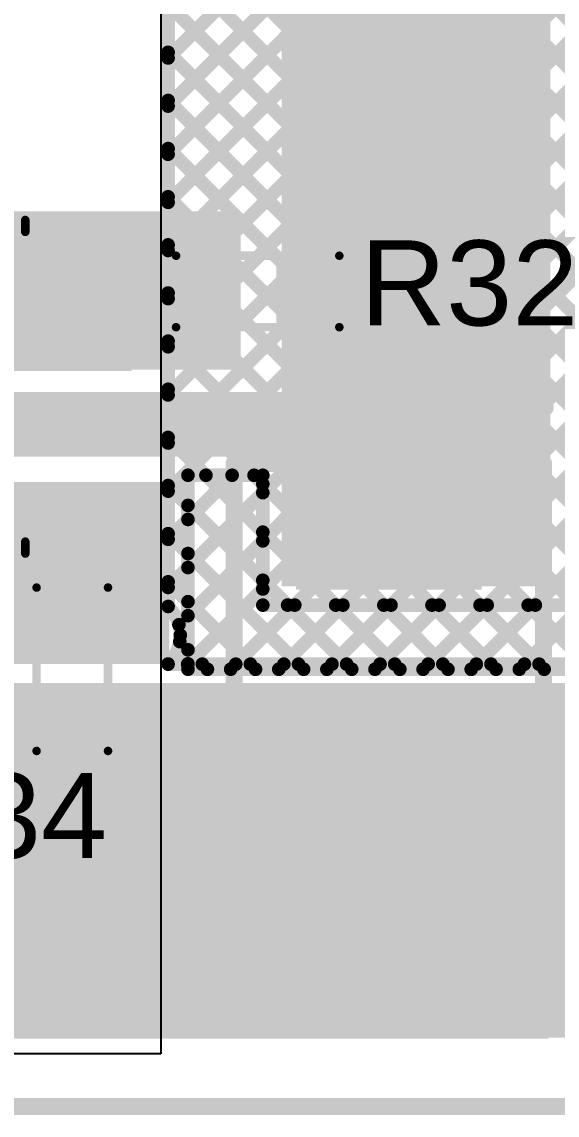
# Model space of a CAD drawing. Header units: millimetres. Extents: x -0.32 to 3.69, y -0.11 to 2.37.
# Drawn here: x 0.874 to 1.189, y -0.11 to 0.532 of the extents above; entities that cross this region are included whole.
import ezdxf

# ---------------------------------------------------------------- set-up
doc = ezdxf.new("R2010")
doc.units = ezdxf.units.MM
doc.header["$MEASUREMENT"] = 0
for name, color, linetype in [('BottomLayer', 5, 'Continuous'), ('Mechanical2', 216, 'Continuous'), ('TopLayer', 1, 'Continuous'), ('TopOverlay', 2, 'Continuous'), ('TopPaste', 8, 'Continuous'), ('TopSolder', 216, 'Continuous'), ('ViaHoleLayer', 16, 'Continuous')]:
    doc.layers.add(name, color=color, linetype=linetype)
doc.styles.add('Arial', font='arial.ttf', dxfattribs={"height": 0.2})

# ---------------------------------------------------------------- blocks, each defined once
blk = doc.blocks.new('SOIC_8_5')
at = {"layer": 'TopLayer'}
for points in [[(-0.07579, 0.08681), (-0.07579, 0.06319), (-0.13681, 0.06319), (-0.13681, 0.08681)], [(0.13681, 0.08681), (0.13681, 0.06319), (0.07579, 0.06319), (0.07579, 0.08681)], [(-0.07579, 0.03681), (-0.07579, 0.01319), (-0.13681, 0.01319), (-0.13681, 0.03681)], [(0.13681, 0.03681), (0.13681, 0.01319), (0.07579, 0.01319), (0.07579, 0.03681)], [(-0.07579, -0.01319), (-0.07579, -0.03681), (-0.13681, -0.03681), (-0.13681, -0.01319)], [(0.13681, -0.01319), (0.13681, -0.03681), (0.07579, -0.03681), (0.07579, -0.01319)], [(-0.07579, -0.06319), (-0.07579, -0.08681), (-0.13681, -0.08681), (-0.13681, -0.06319)], [(0.13681, -0.06319), (0.13681, -0.08681), (0.07579, -0.08681), (0.07579, -0.06319)]]:
    blk.add_hatch(color=1, dxfattribs=at).paths.add_polyline_path(points)
at = {"layer": 'TopOverlay'}
blk.add_hatch(color=2, dxfattribs=at).paths.add_polyline_path([(-0.072, 0.062), (-0.059, 0.062), (-0.059, 0.088), (-0.072, 0.088)])
at = {"layer": 'TopPaste'}
for points in [[(-0.07579, 0.08681), (-0.07579, 0.06319), (-0.13681, 0.06319), (-0.13681, 0.08681)], [(0.13681, 0.08681), (0.13681, 0.06319), (0.07579, 0.06319), (0.07579, 0.08681)], [(-0.07579, 0.03681), (-0.07579, 0.01319), (-0.13681, 0.01319), (-0.13681, 0.03681)], [(0.13681, 0.03681), (0.13681, 0.01319), (0.07579, 0.01319), (0.07579, 0.03681)], [(-0.07579, -0.01319), (-0.07579, -0.03681), (-0.13681, -0.03681), (-0.13681, -0.01319)], [(0.13681, -0.01319), (0.13681, -0.03681), (0.07579, -0.03681), (0.07579, -0.01319)], [(-0.07579, -0.06319), (-0.07579, -0.08681), (-0.13681, -0.08681), (-0.13681, -0.06319)], [(0.13681, -0.06319), (0.13681, -0.08681), (0.07579, -0.08681), (0.07579, -0.06319)]]:
    blk.add_hatch(color=8, dxfattribs=at).paths.add_polyline_path(points)
at = {"layer": 'TopSolder'}
for points in [[(-0.07179, 0.09081), (-0.07179, 0.05919), (-0.14081, 0.05919), (-0.14081, 0.09081)], [(0.14081, 0.09081), (0.14081, 0.05919), (0.07179, 0.05919), (0.07179, 0.09081)], [(-0.07179, 0.04081), (-0.07179, 0.00919), (-0.14081, 0.00919), (-0.14081, 0.04081)], [(0.14081, 0.04081), (0.14081, 0.00919), (0.07179, 0.00919), (0.07179, 0.04081)], [(-0.07179, -0.00919), (-0.07179, -0.04081), (-0.14081, -0.04081), (-0.14081, -0.00919)], [(0.14081, -0.00919), (0.14081, -0.04081), (0.07179, -0.04081), (0.07179, -0.00919)], [(-0.07179, -0.05919), (-0.07179, -0.09081), (-0.14081, -0.09081), (-0.14081, -0.05919)], [(0.14081, -0.05919), (0.14081, -0.09081), (0.07179, -0.09081), (0.07179, -0.05919)]]:
    blk.add_hatch(color=216, dxfattribs=at).paths.add_polyline_path(points)
at = {"layer": 'TopOverlay', "const_width": 0.005}
for points in [[(-0.07837, 0.098), (0.07837, 0.098)], [(-0.07837, 0.091), (-0.07837, 0.098)], [(0.07837, 0.091), (0.07837, 0.098)], [(-0.148, 0.07), (-0.148, 0.08)], [(-0.148, 0.08), (-0.143, 0.075)], [(-0.148, 0.07), (-0.143, 0.075)], [(-0.07837, -0.098), (-0.07837, -0.091)], [(0.07837, -0.098), (0.07837, -0.091)], [(-0.07837, -0.098), (0.07837, -0.098)]]:
    blk.add_lwpolyline(points, dxfattribs=at)
at = {"layer": 'TopOverlay', "const_width": 0.0025}
for points in [[(-0.07962, 0.098, 1), (-0.07712, 0.098, 1)], [(-0.07962, 0.098, 1), (-0.07712, 0.098, 1)], [(0.07712, 0.098, 1), (0.07962, 0.098, 1)], [(0.07712, 0.098, 1), (0.07962, 0.098, 1)], [(-0.07962, 0.091, 1), (-0.07712, 0.091, 1)], [(0.07712, 0.091, 1), (0.07962, 0.091, 1)], [(-0.14925, 0.08, 1), (-0.14675, 0.08, 1)], [(-0.14925, 0.08, 1), (-0.14675, 0.08, 1)], [(-0.14425, 0.075, 1), (-0.14175, 0.075, 1)], [(-0.14425, 0.075, 1), (-0.14175, 0.075, 1)], [(-0.14925, 0.07, 1), (-0.14675, 0.07, 1)], [(-0.14925, 0.07, 1), (-0.14675, 0.07, 1)], [(-0.07962, -0.091, 1), (-0.07712, -0.091, 1)], [(0.07712, -0.091, 1), (0.07962, -0.091, 1)], [(-0.07962, -0.098, 1), (-0.07712, -0.098, 1)], [(-0.07962, -0.098, 1), (-0.07712, -0.098, 1)], [(0.07712, -0.098, 1), (0.07962, -0.098, 1)], [(0.07712, -0.098, 1), (0.07962, -0.098, 1)]]:
    blk.add_lwpolyline(points, format="xyb", close=True, dxfattribs=at)
blk = doc.blocks.new('R___0603_10')
at = {"layer": 'TopLayer'}
for points in [[(-0.015, 0.0175), (-0.015, -0.0175), (-0.045, -0.0175), (-0.045, 0.0175)], [(0.045, 0.0175), (0.045, -0.0175), (0.015, -0.0175), (0.015, 0.0175)]]:
    blk.add_hatch(color=1, dxfattribs=at).paths.add_polyline_path(points)
at = {"layer": 'TopPaste'}
for points in [[(-0.015, 0.0175), (-0.015, -0.0175), (-0.045, -0.0175), (-0.045, 0.0175)], [(0.045, 0.0175), (0.045, -0.0175), (0.015, -0.0175), (0.015, 0.0175)]]:
    blk.add_hatch(color=8, dxfattribs=at).paths.add_polyline_path(points)
at = {"layer": 'TopSolder'}
for points in [[(-0.011, 0.0215), (-0.011, -0.0215), (-0.049, -0.0215), (-0.049, 0.0215)], [(0.049, 0.0215), (0.049, -0.0215), (0.011, -0.0215), (0.011, 0.0215)]]:
    blk.add_hatch(color=216, dxfattribs=at).paths.add_polyline_path(points)
at = {"layer": 'TopOverlay', "const_width": 0.005}
for points in [[(-0.048, -0.021), (-0.048, 0.021)], [(0.048, 0.021), (-0.048, 0.021)], [(0.048, -0.021), (0.048, 0.021)], [(0.048, -0.021), (-0.048, -0.021)]]:
    blk.add_lwpolyline(points, dxfattribs=at)
at = {"layer": 'TopOverlay', "const_width": 0.0025}
for points in [[(-0.04925, 0.021, 1), (-0.04675, 0.021, 1)], [(-0.04925, 0.021, 1), (-0.04675, 0.021, 1)], [(0.04675, 0.021, 1), (0.04925, 0.021, 1)], [(0.04675, 0.021, 1), (0.04925, 0.021, 1)], [(-0.04925, -0.021, 1), (-0.04675, -0.021, 1)], [(-0.04925, -0.021, 1), (-0.04675, -0.021, 1)], [(0.04675, -0.021, 1), (0.04925, -0.021, 1)], [(0.04675, -0.021, 1), (0.04925, -0.021, 1)]]:
    blk.add_lwpolyline(points, format="xyb", close=True, dxfattribs=at)
blk = doc.blocks.new('R___0603_12')
at = {"layer": 'TopLayer'}
for points in [[(-0.015, 0.0175), (-0.015, -0.0175), (-0.045, -0.0175), (-0.045, 0.0175)], [(0.045, 0.0175), (0.045, -0.0175), (0.015, -0.0175), (0.015, 0.0175)]]:
    blk.add_hatch(color=1, dxfattribs=at).paths.add_polyline_path(points)
at = {"layer": 'TopPaste'}
for points in [[(-0.015, 0.0175), (-0.015, -0.0175), (-0.045, -0.0175), (-0.045, 0.0175)], [(0.045, 0.0175), (0.045, -0.0175), (0.015, -0.0175), (0.015, 0.0175)]]:
    blk.add_hatch(color=8, dxfattribs=at).paths.add_polyline_path(points)
at = {"layer": 'TopSolder'}
for points in [[(-0.011, 0.0215), (-0.011, -0.0215), (-0.049, -0.0215), (-0.049, 0.0215)], [(0.049, 0.0215), (0.049, -0.0215), (0.011, -0.0215), (0.011, 0.0215)]]:
    blk.add_hatch(color=216, dxfattribs=at).paths.add_polyline_path(points)
at = {"layer": 'TopOverlay', "const_width": 0.005}
for points in [[(-0.048, 0.021), (0.048, 0.021)], [(-0.048, -0.021), (-0.048, 0.021)], [(0.048, -0.021), (0.048, 0.021)], [(-0.048, -0.021), (0.048, -0.021)]]:
    blk.add_lwpolyline(points, dxfattribs=at)
at = {"layer": 'TopOverlay', "const_width": 0.0025}
for points in [[(-0.04925, 0.021, 1), (-0.04675, 0.021, 1)], [(-0.04925, 0.021, 1), (-0.04675, 0.021, 1)], [(0.04675, 0.021, 1), (0.04925, 0.021, 1)], [(0.04675, 0.021, 1), (0.04925, 0.021, 1)], [(-0.04925, -0.021, 1), (-0.04675, -0.021, 1)], [(-0.04925, -0.021, 1), (-0.04675, -0.021, 1)], [(0.04675, -0.021, 1), (0.04925, -0.021, 1)], [(0.04675, -0.021, 1), (0.04925, -0.021, 1)]]:
    blk.add_lwpolyline(points, format="xyb", close=True, dxfattribs=at)
blk = doc.blocks.new('C____E_54')
at = {"layer": 'TopLayer'}
for points in [[(-0.05492, 0.05059), (0.05492, 0.05059), (0.05492, -0.05059), (-0.05492, -0.05059)], [(0.19862, 0.05059), (0.30846, 0.05059), (0.30846, -0.05059), (0.19862, -0.05059)]]:
    blk.add_hatch(color=1, dxfattribs=at).paths.add_polyline_path(points)
at = {"layer": 'TopPaste'}
for points in [[(-0.05492, 0.05059), (0.05492, 0.05059), (0.05492, -0.05059), (-0.05492, -0.05059)], [(0.19862, 0.05059), (0.30846, 0.05059), (0.30846, -0.05059), (0.19862, -0.05059)]]:
    blk.add_hatch(color=8, dxfattribs=at).paths.add_polyline_path(points)
at = {"layer": 'TopSolder'}
for points in [[(-0.05892, 0.05459), (0.05892, 0.05459), (0.05892, -0.05459), (-0.05892, -0.05459)], [(0.19462, 0.05459), (0.31246, 0.05459), (0.31246, -0.05459), (0.19462, -0.05459)]]:
    blk.add_hatch(color=216, dxfattribs=at).paths.add_polyline_path(points)
at = {"layer": 'TopOverlay', "const_width": 0.01}
for points in [[(-0.04823, 0.063), (-0.04823, 0.092)], [(0.27677, 0.091), (-0.01523, 0.091)], [(-0.01523, 0.062), (-0.01523, 0.091)], [(0.27677, 0.062), (0.27677, 0.091)], [(-0.03123, 0.077), (-0.06423, 0.077)], [(-0.01523, -0.091), (-0.01523, -0.062)], [(0.27677, -0.091), (0.27677, -0.062)], [(0.27677, -0.091), (-0.01523, -0.091)]]:
    blk.add_lwpolyline(points, dxfattribs=at)
at = {"layer": 'TopOverlay', "const_width": 0.005}
for points in [[(-0.05073, 0.092, 1), (-0.04573, 0.092, 1)], [(-0.01773, 0.091, 1), (-0.01273, 0.091, 1)], [(-0.01773, 0.091, 1), (-0.01273, 0.091, 1)], [(0.27427, 0.091, 1), (0.27927, 0.091, 1)], [(0.27427, 0.091, 1), (0.27927, 0.091, 1)], [(-0.06673, 0.077, 1), (-0.06173, 0.077, 1)], [(-0.03373, 0.077, 1), (-0.02873, 0.077, 1)], [(-0.05073, 0.063, 1), (-0.04573, 0.063, 1)], [(-0.01773, 0.062, 1), (-0.01273, 0.062, 1)], [(0.27427, 0.062, 1), (0.27927, 0.062, 1)], [(-0.01773, -0.062, 1), (-0.01273, -0.062, 1)], [(0.27427, -0.062, 1), (0.27927, -0.062, 1)], [(-0.01773, -0.091, 1), (-0.01273, -0.091, 1)], [(-0.01773, -0.091, 1), (-0.01273, -0.091, 1)], [(0.27427, -0.091, 1), (0.27927, -0.091, 1)], [(0.27427, -0.091, 1), (0.27927, -0.091, 1)]]:
    blk.add_lwpolyline(points, format="xyb", close=True, dxfattribs=at)

msp = doc.modelspace()

# ---------------------------------------------------------------- hatches: boundary and pattern name
at = {"layer": 'BottomLayer'}
h = msp.add_hatch(color=5, dxfattribs=at)
edge = h.paths.add_edge_path()
edge.add_arc((0.944, 0.172), 0.01181, 0, 360)
msp.add_hatch(color=5, dxfattribs=at).paths.add_polyline_path([(0.456, -0.062), (1.318, -0.062), (1.318, 0.144), (0.456, 0.144)])
at = {"layer": 'TopLayer'}
for points in [[(1.185, 0.2007), (1.185, 0.627), (1.027, 0.627), (1.027, 0.2007)], [(0.654, 0.372), (1.003, 0.372), (1.003, 0.421), (0.654, 0.421)], [(0.868, 0.328), (1.003, 0.328), (1.003, 0.413), (0.868, 0.413)], [(1.065, 0.315), (0.865, 0.315), (0.865, 0.277), (1.065, 0.277)], [(0.863, 0.155), (0.961, 0.155), (0.961, 0.262), (0.863, 0.262)], [(1.184, 0.141), (0.867, 0.141), (0.867, -0.065), (1.184, -0.065)]]:
    msp.add_hatch(color=1, dxfattribs=at).paths.add_polyline_path(points)
h = msp.add_hatch(color=1, dxfattribs=at)
edge = h.paths.add_edge_path()
edge.add_arc((0.944, 0.172), 0.01181, 0, 360)
at = {"layer": 'ViaHoleLayer'}
h = msp.add_hatch(color=16, dxfattribs=at)
edge = h.paths.add_edge_path()
edge.add_arc((0.944, 0.172), 0.00591, 0, 360)

# ---------------------------------------------------------------- linework, layer by layer
at = {"layer": 'BottomLayer'}
for p, q in [((0.956, 0.544), (0.956, -0.074)), ((0.956, -0.074), (0.432, -0.074))]:
    msp.add_line(p, q, dxfattribs=at)
for points, const_width in [([(0.48952, 1.23989), (1.23155, 0.49785)], 0.008), ([(0.47537, 1.22575), (1.23155, 0.46957)], 0.008), ([(0.46123, 1.2116), (1.23155, 0.44128)], 0.008), ([(0.44709, 1.19746), (1.23155, 0.413)], 0.008), ([(0.43295, 1.18332), (1.23155, 0.38472)], 0.008), ([(0.41881, 1.16918), (1.23155, 0.35643)], 0.008), ([(0.40466, 1.15504), (1.5937, -0.034)], 0.008), ([(0.39052, 1.14089), (1.56541, -0.034)], 0.008), ([(0.96033, 0.51121), (1.2565, 0.80738)], 0.008), ([(0.96033, 0.48293), (1.2565, 0.7791)], 0.008), ([(0.96033, 0.45464), (1.2565, 0.75081)], 0.008), ([(0.96033, 0.42636), (1.2565, 0.72253)], 0.008), ([(0.96033, 0.39808), (1.2565, 0.69425)], 0.008), ([(1.1698, 0.155), (1.711, 0.6962)], 0.008), ([(0.96033, 0.36979), (1.2565, 0.66596)], 0.008), ([(0.96033, 0.34151), (1.2565, 0.63768)], 0.008), ([(0.96033, 0.31322), (1.23155, 0.58444)], 0.008), ([(0.96033, 0.28494), (1.23155, 0.55616)], 0.008), ([(0.96033, 0.1889), (0.96033, 0.544)], 0.008), ([(0.96033, 0.5428), (1.30364, 0.19949)], 0.008), ([(0.96033, 0.25665), (1.23155, 0.52788)], 0.008), ([(0.96033, 0.51452), (1.27536, 0.19949)], 0.008), ([(0.96033, 0.22837), (1.23155, 0.49959)], 0.008), ([(0.96033, 0.48623), (1.24707, 0.19949)], 0.008), ([(0.96033, 0.20008), (1.23155, 0.47131)], 0.008), ([(0.96033, 0.45795), (1.23455, 0.18373)], 0.008), ([(0.96668, 0.17815), (1.23155, 0.44302)], 0.008), ([(0.96033, 0.42966), (1.23455, 0.15544)], 0.008), ([(0.97181, 0.155), (1.23155, 0.41474)], 0.008), ([(0.96033, 0.40138), (1.20671, 0.155)], 0.008), ([(1.0001, 0.155), (1.23155, 0.38645)], 0.008), ([(0.96033, 0.37309), (1.17842, 0.155)], 0.008), ([(1.02838, 0.155), (1.23155, 0.35817)], 0.008), ([(0.96033, 0.34481), (1.15014, 0.155)], 0.008), ([(1.05667, 0.155), (1.23718, 0.33551)], 0.008), ([(1.08495, 0.155), (1.26546, 0.33551)], 0.008), ([(1.11323, 0.155), (1.29375, 0.33551)], 0.008), ([(1.14152, 0.155), (1.32203, 0.33551)], 0.008), ([(0.96033, 0.31653), (1.12186, 0.155)], 0.008), ([(0.96033, 0.28824), (1.09357, 0.155)], 0.008), ([(0.96033, 0.25996), (1.06529, 0.155)], 0.008), ([(0.96033, 0.23167), (1.037, 0.155)], 0.008), ([(0.96033, 0.20339), (1.00872, 0.155)], 0.008), ([(0.741, 0.172), (0.944, 0.172)], 0.025), ([(0.9672, 0.16824), (0.98043, 0.155)], 0.008), ([(0.96033, 0.155), (1.23455, 0.155)], 0.008), ([(0.615, 0.049), (1.21158, 0.049)], 0.025), ([(0.705, 0.04902), (1.22258, 0.04902)], 0.025), ([(0.733, 0.04902), (1.23958, 0.04902)], 0.025)]:
    msp.add_lwpolyline(points, dxfattribs=dict(at, const_width=const_width))
for points, const_width in [([(0.95833, 0.51452, 1), (0.96233, 0.51452, 1)], 0.004), ([(0.95833, 0.51121, 1), (0.96233, 0.51121, 1)], 0.004), ([(0.95833, 0.48623, 1), (0.96233, 0.48623, 1)], 0.004), ([(0.95833, 0.48293, 1), (0.96233, 0.48293, 1)], 0.004), ([(0.95833, 0.45795, 1), (0.96233, 0.45795, 1)], 0.004), ([(0.95833, 0.45464, 1), (0.96233, 0.45464, 1)], 0.004), ([(0.95833, 0.42966, 1), (0.96233, 0.42966, 1)], 0.004), ([(0.95833, 0.42636, 1), (0.96233, 0.42636, 1)], 0.004), ([(0.95833, 0.40138, 1), (0.96233, 0.40138, 1)], 0.004), ([(0.95833, 0.39808, 1), (0.96233, 0.39808, 1)], 0.004), ([(0.95833, 0.37309, 1), (0.96233, 0.37309, 1)], 0.004), ([(0.95833, 0.36979, 1), (0.96233, 0.36979, 1)], 0.004), ([(0.95833, 0.34481, 1), (0.96233, 0.34481, 1)], 0.004), ([(0.95833, 0.34151, 1), (0.96233, 0.34151, 1)], 0.004), ([(0.95833, 0.31653, 1), (0.96233, 0.31653, 1)], 0.004), ([(0.95833, 0.31322, 1), (0.96233, 0.31322, 1)], 0.004), ([(0.95833, 0.28824, 1), (0.96233, 0.28824, 1)], 0.004), ([(0.95833, 0.28494, 1), (0.96233, 0.28494, 1)], 0.004), ([(0.95833, 0.25996, 1), (0.96233, 0.25996, 1)], 0.004), ([(0.95833, 0.25665, 1), (0.96233, 0.25665, 1)], 0.004), ([(0.95833, 0.23167, 1), (0.96233, 0.23167, 1)], 0.004), ([(0.95833, 0.22837, 1), (0.96233, 0.22837, 1)], 0.004), ([(0.95833, 0.20339, 1), (0.96233, 0.20339, 1)], 0.004), ([(0.95833, 0.20008, 1), (0.96233, 0.20008, 1)], 0.004), ([(0.95833, 0.1889, 1), (0.96233, 0.1889, 1)], 0.004), ([(0.95833, 0.1889, 1), (0.96233, 0.1889, 1)], 0.004), ([(0.93775, 0.172, 1), (0.95025, 0.172, 1)], 0.0125), ([(0.96468, 0.17815, 1), (0.96868, 0.17815, 1)], 0.004), ([(0.9655, 0.172, 1), (0.9695, 0.172, 1)], 0.004), ([(0.9655, 0.172, 1), (0.9695, 0.172, 1)], 0.004), ([(0.9652, 0.16824, 1), (0.9692, 0.16824, 1)], 0.004), ([(0.95833, 0.1551, 1), (0.96233, 0.1551, 1)], 0.004), ([(0.95833, 0.155, 1), (0.96233, 0.155, 1)], 0.004), ([(0.96981, 0.155, 1), (0.97381, 0.155, 1)], 0.004), ([(0.97843, 0.155, 1), (0.98243, 0.155, 1)], 0.004), ([(0.9981, 0.155, 1), (1.0021, 0.155, 1)], 0.004), ([(1.00672, 0.155, 1), (1.01072, 0.155, 1)], 0.004), ([(1.02638, 0.155, 1), (1.03038, 0.155, 1)], 0.004), ([(1.035, 0.155, 1), (1.039, 0.155, 1)], 0.004), ([(1.05467, 0.155, 1), (1.05867, 0.155, 1)], 0.004), ([(1.06329, 0.155, 1), (1.06729, 0.155, 1)], 0.004), ([(1.08295, 0.155, 1), (1.08695, 0.155, 1)], 0.004), ([(1.09157, 0.155, 1), (1.09557, 0.155, 1)], 0.004), ([(1.11123, 0.155, 1), (1.11523, 0.155, 1)], 0.004), ([(1.11986, 0.155, 1), (1.12386, 0.155, 1)], 0.004), ([(1.13952, 0.155, 1), (1.14352, 0.155, 1)], 0.004), ([(1.14814, 0.155, 1), (1.15214, 0.155, 1)], 0.004), ([(1.1678, 0.155, 1), (1.1718, 0.155, 1)], 0.004), ([(1.17642, 0.155, 1), (1.18042, 0.155, 1)], 0.004)]:
    msp.add_lwpolyline(points, format="xyb", close=True, dxfattribs=dict(at, const_width=const_width))
at = {"layer": 'BottomLayer', "const_width": 0.008}
for points in [[(0.96033, 0.1889, -0.203373), (0.9675, 0.172)], [(0.9675, 0.172, -0.203373), (0.96033, 0.1551)]]:
    msp.add_lwpolyline(points, format="xyb", dxfattribs=at)
at = {"layer": 'Mechanical2', "const_width": 0.01}
msp.add_lwpolyline([(-0.1, -0.105), (3.325, -0.105)], dxfattribs=at)
at = {"layer": 'TopLayer'}
for points, const_width in [([(1.046, 0.377), (1.046, 0.516)], 0.025), ([(1.1668, 0.152), (1.45278, 0.43798)], 0.008), ([(0.6917, 0.393), (0.9043, 0.393)], 0.02), ([(1.043, 0.374), (1.046, 0.377)], 0.025), ([(0.9043, 0.293), (1.065, 0.293)], 0.025), ([(0.972, 0.24004), (0.99796, 0.266)], 0.008), ([(0.972, 0.266), (1.016, 0.266)], 0.008), ([(0.972, 0.152), (0.972, 0.266)], 0.008), ([(0.98257, 0.266), (1.016, 0.23257)], 0.008), ([(1.01086, 0.266), (1.016, 0.26086)], 0.008), ([(1.016, 0.1897), (1.016, 0.266)], 0.008), ([(0.972, 0.21176), (1.016, 0.25576)], 0.008), ([(0.972, 0.24829), (1.016, 0.20429)], 0.008), ([(0.972, 0.18347), (1.016, 0.22747)], 0.008), ([(0.972, 0.22), (1.04, 0.152)], 0.008), ([(0.972, 0.15519), (1.016, 0.19919)], 0.008), ([(0.972, 0.19172), (1.01172, 0.152)], 0.008), ([(0.9971, 0.152), (1.0348, 0.1897)], 0.008), ([(1.016, 0.1897), (1.196, 0.1897)], 0.008), ([(1.02538, 0.152), (1.06308, 0.1897)], 0.008), ([(1.03059, 0.1897), (1.06829, 0.152)], 0.008), ([(1.05367, 0.152), (1.09137, 0.1897)], 0.008), ([(1.05887, 0.1897), (1.09657, 0.152)], 0.008), ([(1.08195, 0.152), (1.11965, 0.1897)], 0.008), ([(1.08715, 0.1897), (1.12486, 0.152)], 0.008), ([(1.11023, 0.152), (1.14794, 0.1897)], 0.008), ([(1.11544, 0.1897), (1.15314, 0.152)], 0.008), ([(1.13852, 0.152), (1.17622, 0.1897)], 0.008), ([(1.14372, 0.1897), (1.18142, 0.152)], 0.008), ([(1.17201, 0.1897), (1.39021, -0.0285)], 0.008), ([(0.972, 0.16343), (0.98343, 0.152)], 0.008), ([(0.972, 0.152), (1.195, 0.152)], 0.008), ([(0.852, 0.122), (0.904, 0.122)], 0.025), ([(0.231, -0.052), (1.0255, -0.052)], 0.025), ([(1.0255, -0.052), (1.627, -0.052)], 0.025)]:
    msp.add_lwpolyline(points, dxfattribs=dict(at, const_width=const_width))
for points, const_width in [([(1.03975, 0.516, 1), (1.05225, 0.516, 1)], 0.0125), ([(0.8993, 0.393, 1), (0.9093, 0.393, 1)], 0.01), ([(1.03675, 0.374, 1), (1.04925, 0.374, 1)], 0.0125), ([(1.03975, 0.377, 1), (1.05225, 0.377, 1)], 0.0125), ([(1.03975, 0.377, 1), (1.05225, 0.377, 1)], 0.0125), ([(0.89805, 0.293, 1), (0.91055, 0.293, 1)], 0.0125), ([(1.05875, 0.293, 1), (1.07125, 0.293, 1)], 0.0125), ([(0.97, 0.266, 1), (0.974, 0.266, 1)], 0.004), ([(0.97, 0.266, 1), (0.974, 0.266, 1)], 0.004), ([(0.98057, 0.266, 1), (0.98457, 0.266, 1)], 0.004), ([(0.99596, 0.266, 1), (0.99996, 0.266, 1)], 0.004), ([(1.00886, 0.266, 1), (1.01286, 0.266, 1)], 0.004), ([(1.014, 0.266, 1), (1.018, 0.266, 1)], 0.004), ([(1.014, 0.266, 1), (1.018, 0.266, 1)], 0.004), ([(1.014, 0.26086, 1), (1.018, 0.26086, 1)], 0.004), ([(1.014, 0.25576, 1), (1.018, 0.25576, 1)], 0.004), ([(0.97, 0.24829, 1), (0.974, 0.24829, 1)], 0.004), ([(0.97, 0.24004, 1), (0.974, 0.24004, 1)], 0.004), ([(1.014, 0.23257, 1), (1.018, 0.23257, 1)], 0.004), ([(1.014, 0.22747, 1), (1.018, 0.22747, 1)], 0.004), ([(0.97, 0.22, 1), (0.974, 0.22, 1)], 0.004), ([(0.97, 0.21176, 1), (0.974, 0.21176, 1)], 0.004), ([(1.014, 0.20429, 1), (1.018, 0.20429, 1)], 0.004), ([(1.014, 0.19919, 1), (1.018, 0.19919, 1)], 0.004), ([(0.97, 0.19172, 1), (0.974, 0.19172, 1)], 0.004), ([(1.014, 0.1897, 1), (1.018, 0.1897, 1)], 0.004), ([(1.014, 0.1897, 1), (1.018, 0.1897, 1)], 0.004), ([(1.02859, 0.1897, 1), (1.03259, 0.1897, 1)], 0.004), ([(1.0328, 0.1897, 1), (1.0368, 0.1897, 1)], 0.004), ([(1.05687, 0.1897, 1), (1.06087, 0.1897, 1)], 0.004), ([(1.06108, 0.1897, 1), (1.06508, 0.1897, 1)], 0.004), ([(1.08515, 0.1897, 1), (1.08915, 0.1897, 1)], 0.004), ([(1.08937, 0.1897, 1), (1.09337, 0.1897, 1)], 0.004), ([(1.11344, 0.1897, 1), (1.11744, 0.1897, 1)], 0.004), ([(1.11765, 0.1897, 1), (1.12165, 0.1897, 1)], 0.004), ([(1.14172, 0.1897, 1), (1.14572, 0.1897, 1)], 0.004), ([(1.14594, 0.1897, 1), (1.14994, 0.1897, 1)], 0.004), ([(1.17001, 0.1897, 1), (1.17401, 0.1897, 1)], 0.004), ([(1.17422, 0.1897, 1), (1.17822, 0.1897, 1)], 0.004), ([(0.97, 0.18347, 1), (0.974, 0.18347, 1)], 0.004), ([(0.97, 0.16343, 1), (0.974, 0.16343, 1)], 0.004), ([(0.97, 0.15519, 1), (0.974, 0.15519, 1)], 0.004), ([(0.97, 0.152, 1), (0.974, 0.152, 1)], 0.004), ([(0.97, 0.152, 1), (0.974, 0.152, 1)], 0.004), ([(0.98143, 0.152, 1), (0.98543, 0.152, 1)], 0.004), ([(0.9951, 0.152, 1), (0.9991, 0.152, 1)], 0.004), ([(1.00972, 0.152, 1), (1.01372, 0.152, 1)], 0.004), ([(1.02338, 0.152, 1), (1.02738, 0.152, 1)], 0.004), ([(1.038, 0.152, 1), (1.042, 0.152, 1)], 0.004), ([(1.05167, 0.152, 1), (1.05567, 0.152, 1)], 0.004), ([(1.06629, 0.152, 1), (1.07029, 0.152, 1)], 0.004), ([(1.07995, 0.152, 1), (1.08395, 0.152, 1)], 0.004), ([(1.09457, 0.152, 1), (1.09857, 0.152, 1)], 0.004), ([(1.10823, 0.152, 1), (1.11223, 0.152, 1)], 0.004), ([(1.12286, 0.152, 1), (1.12686, 0.152, 1)], 0.004), ([(1.13652, 0.152, 1), (1.14052, 0.152, 1)], 0.004), ([(1.15114, 0.152, 1), (1.15514, 0.152, 1)], 0.004), ([(1.1648, 0.152, 1), (1.1688, 0.152, 1)], 0.004), ([(1.17942, 0.152, 1), (1.18342, 0.152, 1)], 0.004), ([(0.89775, 0.122, 1), (0.91025, 0.122, 1)], 0.0125), ([(1.01925, -0.052, 1), (1.03175, -0.052, 1)], 0.0125), ([(1.01925, -0.052, 1), (1.03175, -0.052, 1)], 0.0125)]:
    msp.add_lwpolyline(points, format="xyb", close=True, dxfattribs=dict(at, const_width=const_width))

# ---------------------------------------------------------------- block references
for name, p in [('SOIC_8_5', (0.798, 0.318)), ('R___0603_12', (1.013, 0.374))]:
    msp.add_blockref(name, p)
at = {"rotation": 270}
for name, p in [('C____E_54', (1.0901, 0.25764)), ('R___0603_10', (0.904, 0.152))]:
    msp.add_blockref(name, p, dxfattribs=at)

# ---------------------------------------------------------------- texts
at = {"layer": 'TopOverlay', "style": 'Arial'}
for s, p in [('R32', (1.07335, 0.35401)), ('R34', (0.79635, 0.04101))]:
    msp.add_text(s, height=0.05, dxfattribs=at).set_placement(p)

doc.saveas('drawing.dxf')
